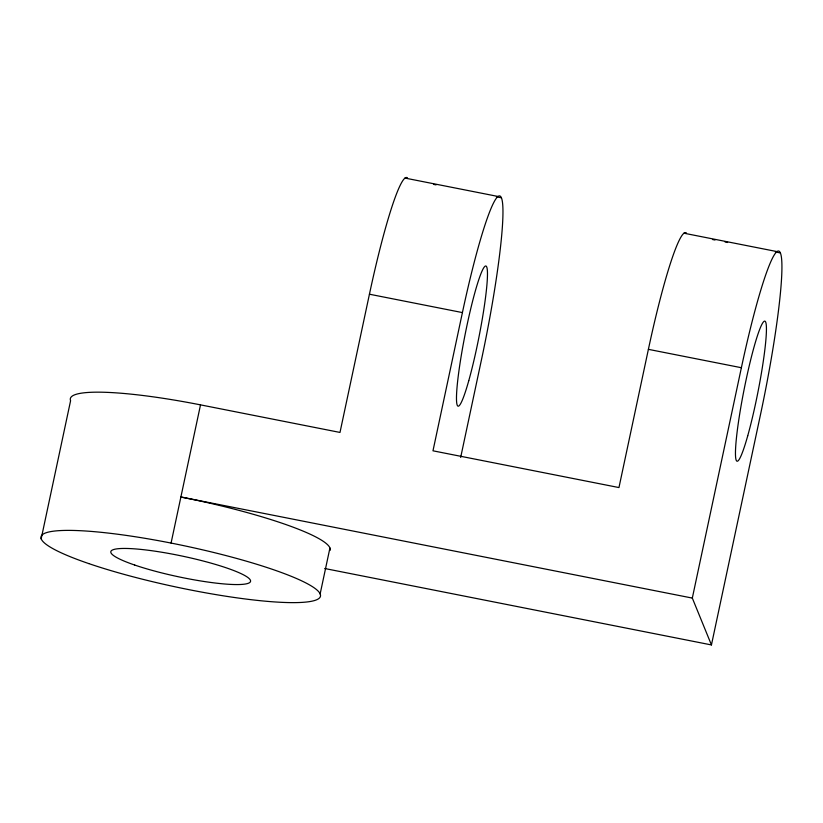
<?xml version="1.0" encoding="UTF-8"?>
<svg xmlns="http://www.w3.org/2000/svg" width="823" height="823" viewBox="0 0 823 823"><rect width="100%" height="100%" fill="white"/><g stroke="black" fill="none" stroke-linecap="round" stroke-linejoin="round"><path stroke-width="1.23" d="M41.15 538.942L70.593 400.719A142.873 21.028 12 0 1 200.514 404.865L339.992 432.435L369.434 294.212A142.873 14.073 -78.8 0 1 407.488 177.902M171.071 543.087L200.514 404.865M320.116 594.072L329.93 548.005M496.392 196.8L501.413 197.798A142.873 14.073 -78.8 0 0 462.413 312.586L432.98 450.809L618.958 487.566L648.39 349.343A142.873 14.073 -78.8 0 1 686.444 233.032M460.664 457.444L481.537 359.435A142.873 14.073 -78.8 0 0 501.413 197.798M324.715 568.508L711.442 644.934L692.318 598.084L741.379 367.716A142.873 14.073 -78.8 0 1 780.379 252.928L775.348 251.931M711.442 644.934L760.503 414.566A142.873 14.073 -78.8 0 0 780.379 252.928M404.947 178.066L497.936 196.44M683.913 233.197L776.902 251.571M433.556 184.383L436.077 184.877M712.523 239.514L715.033 240.018M725.094 242.003L727.604 242.497M369.434 294.212L462.413 312.586M648.39 349.343L741.379 367.716M692.318 598.084L180.885 497.01A142.873 21.028 12 0 1 330.167 550.299M747.716 435.84A71.436 7.037 -78.8 0 0 765.657 322.04A71.436 7.037 -78.8 0 0 739.445 415.553A71.436 7.037 -78.8 0 0 747.716 435.84M468.76 380.71A71.436 7.037 -78.8 0 0 486.691 266.909A71.436 7.037 -78.8 0 0 460.479 360.423A71.436 7.037 -78.8 0 0 468.76 380.71M134.694 565.041A71.436 10.514 12 0 0 249.235 582.849A71.436 10.514 12 0 0 157.965 551.626A71.436 10.514 12 0 0 134.694 565.041M88.761 563.58A142.873 21.028 12 0 0 317.832 599.195A142.873 21.028 12 0 0 135.301 536.75A142.873 21.028 12 0 0 88.761 563.58"/></g></svg>
